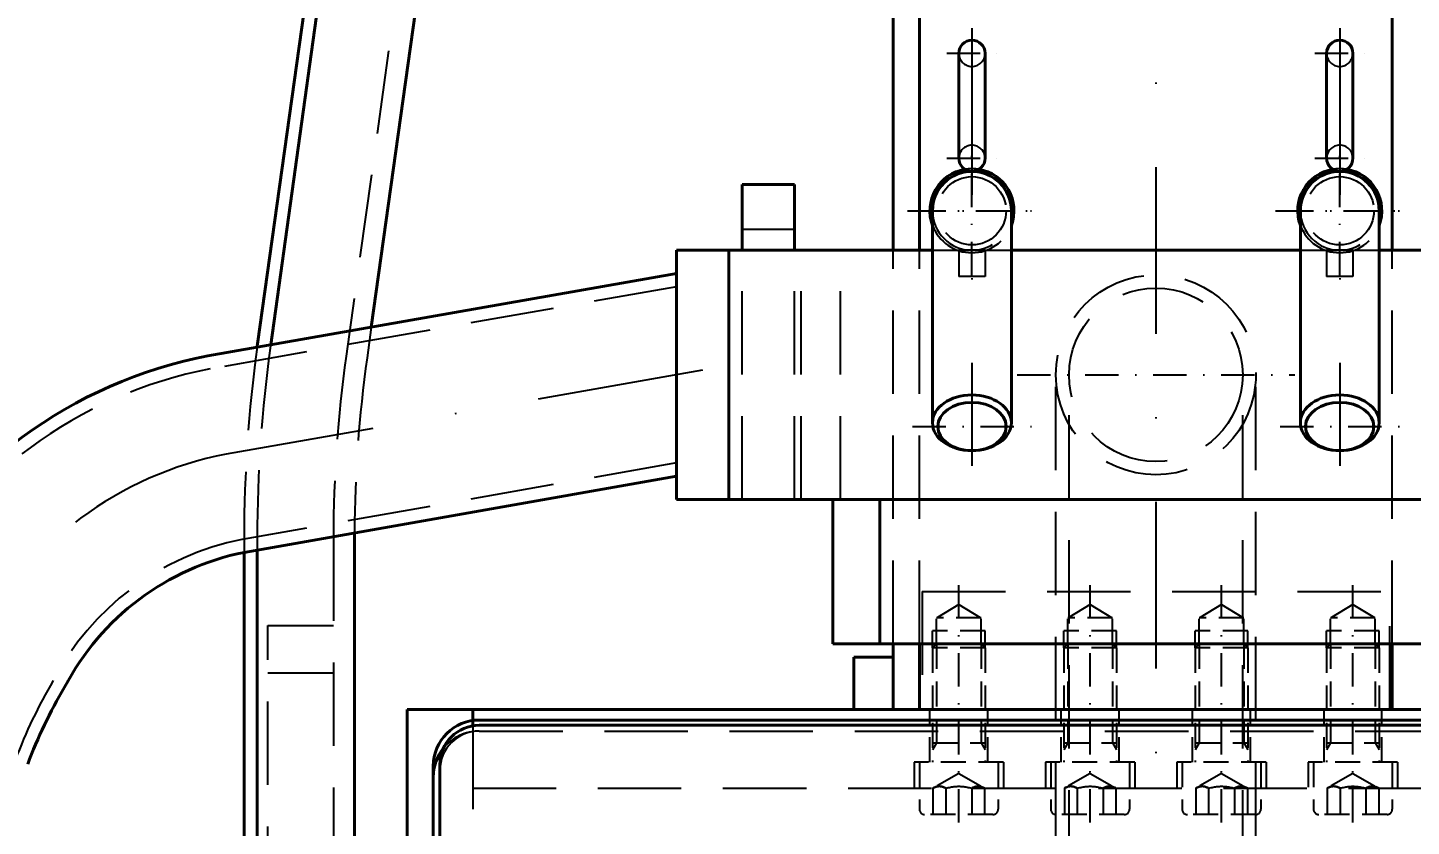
# Model space of a CAD drawing. Extents: x -5080 to -3891, y 5788 to 6629.
# Drawn here: x -4809.4 to -4704.1, y 6226.2 to 6287 of the extents above; entities that cross this region are included whole.
import ezdxf

# ---------------------------------------------------------------- set-up
doc = ezdxf.new("R2010")
doc.units = 0
doc.linetypes.add('STRICHPUNKT', pattern=[25.4, 12.7, -6.35, 0, -6.35])
doc.linetypes.add('VERDECKT', pattern=[9.525, 6.35, -3.175])
doc.layers.get('Defpoints').update_dxf_attribs({"linetype": 'CONTINUOUS'})
for name, color, linetype, lineweight in [('ACHSE', 150, 'STRICHPUNKT', 25), ('BEM', 6, 'CONTINUOUS', 25), ('VERDECKT', 2, 'VERDECKT', 25), ('VOLL_05', 7, 'CONTINUOUS', 40)]:
    doc.layers.add(name, color=color, linetype=linetype, lineweight=lineweight)
doc.styles.get("Standard").update_dxf_attribs({"font": 'romans.shx', "width": 0.6})
doc.dimstyles.get("Standard").update_dxf_attribs({"dimtxt": 4, "dimasz": 4, "dimexe": 1, "dimexo": 1, "dimgap": 1, "dimtad": 1, "dimdsep": 46, "dimtxsty": 'Standard', "dimcen": 0, "dimclrd": 256, "dimclre": 256, "dimclrt": 256, "dimazin": 0, "dimtfac": 1, "dimtmove": 0, "dimatfit": 3, "dimfxl": 0, "dimtolj": 1, "dimtzin": 0, "dimarcsym": 0})

# ---------------------------------------------------------------- blocks, each defined once
blk = doc.blocks.new('*D2')
at = {"layer": 'BEM', "lineweight": -2}
for p, q in [((-4724.53, 6522.56), (-4949.05, 6522.56)), ((-4948.05, 6021.06), (-4948.05, 6518.56)), ((-4927.36, 6017.06), (-4949.05, 6017.06))]:
    blk.add_line(p, q, dxfattribs=at)
at = {"layer": 'BEM'}
for points in [[(-4948.71, 6518.56), (-4947.38, 6518.56), (-4948.05, 6522.56)], [(-4948.71, 6021.06), (-4947.38, 6021.06), (-4948.05, 6017.06)]]:
    blk.add_solid(points, dxfattribs=at)
at = {"layer": 'Defpoints', "color": 0}
for p in [(-4948.05, 6522.56), (-4723.53, 6522.56), (-4926.36, 6017.06)]:
    blk.add_point(p, dxfattribs=at)
at = {"layer": 'BEM', "insert": (-4951.05, 6269.81), "char_height": 4, "attachment_point": 5, "rotation": 90}
blk.add_mtext('\\A1;2528', dxfattribs=at)

msp = doc.modelspace()

# ---------------------------------------------------------------- linework, layer by layer
at = {"layer": 'ACHSE'}
for p, q in [((-4723.5339, 6531.3908), (-4723.5339, 6010.6965)), ((-4737.5339, 6286.9674), (-4737.5339, 6253.6367)), ((-4709.5339, 6286.9674), (-4709.5339, 6253.6367)), ((-4758.0339, 6260.9132), (-4794.313, 6254.5162))]:
    msp.add_line(p, q, dxfattribs=at)
at = {"layer": 'ACHSE', "ltscale": 0.2}
for p, q in [((-4739.4407, 6285.0606), (-4735.6271, 6285.0606)), ((-4711.4407, 6285.0606), (-4707.6271, 6285.0606)), ((-4737.5339, 6268.1677), (-4737.5339, 6277.9534)), ((-4709.5339, 6268.1677), (-4709.5339, 6277.9534)), ((-4739.4407, 6277.0606), (-4735.6271, 6277.0606)), ((-4711.4407, 6277.0606), (-4707.6271, 6277.0606)), ((-4742.4268, 6273.0606), (-4732.641, 6273.0606)), ((-4742.068, 6273.0606), (-4732.9998, 6273.0606)), ((-4714.4268, 6273.0606), (-4704.641, 6273.0606)), ((-4714.068, 6273.0606), (-4704.9998, 6273.0606)), ((-4734.1025, 6260.5606), (-4712.9653, 6260.5606)), ((-4742.068, 6256.6255), (-4732.9998, 6256.6255)), ((-4714.068, 6256.6255), (-4704.9998, 6256.6255)), ((-4738.5339, 6226.4606), (-4738.5339, 6244.9787)), ((-4728.5339, 6226.4606), (-4728.5339, 6244.9787)), ((-4718.5339, 6226.4606), (-4718.5339, 6244.9787)), ((-4708.5339, 6226.4606), (-4708.5339, 6244.9787))]:
    msp.add_line(p, q, dxfattribs=at)
at = {"layer": 'ACHSE'}
msp.add_arc((-4789.0794, 6227.6796), 27.3421, 101.035234, 152.155903, dxfattribs=at)
at = {"layer": 'VERDECKT'}
for p, q in [((-4766.1563, 6398.4478), (-4785.1766, 6261.9767)), ((-4755.0339, 6271.6606), (-4751.0339, 6271.6606)), ((-4755.0339, 6251.0606), (-4755.0339, 6270.0606)), ((-4751.0339, 6251.0606), (-4751.0339, 6270.0606)), ((-4750.5339, 6251.0606), (-4750.5339, 6270.0606)), ((-4747.5339, 6251.0606), (-4747.5339, 6270.0606)), ((-4743.5339, 6240.0606), (-4743.5339, 6270.0606)), ((-4741.5339, 6240.0606), (-4741.5339, 6270.0606)), ((-4740.5339, 6270.0606), (-4734.5339, 6270.0606)), ((-4736.5339, 6270.0606), (-4738.5339, 6270.0606)), ((-4738.5339, 6270.0606), (-4738.5339, 6268.0606)), ((-4736.5339, 6270.0606), (-4736.5339, 6268.0606)), ((-4712.5339, 6270.0606), (-4706.5339, 6270.0606)), ((-4708.5339, 6270.0606), (-4710.5339, 6270.0606)), ((-4710.5339, 6270.0606), (-4710.5339, 6268.0606)), ((-4708.5339, 6270.0606), (-4708.5339, 6268.0606)), ((-4705.5339, 6240.0606), (-4705.5339, 6270.0606)), ((-4736.5339, 6268.0606), (-4738.5339, 6268.0606)), ((-4708.5339, 6268.0606), (-4710.5339, 6268.0606)), ((-4760.0339, 6267.2725), (-4795.5244, 6261.0146)), ((-4783.2521, 6264.194), (-4783.5766, 6261.8657)), ((-4790.9119, 6262.8433), (-4790.9211, 6262.7773)), ((-4731.1439, 6053.2784), (-4731.1439, 6260.5606)), ((-4730.1439, 6032.0606), (-4730.1439, 6260.5606)), ((-4716.9239, 6032.0606), (-4716.9239, 6260.5606)), ((-4715.9239, 6053.2784), (-4715.9239, 6260.5606)), ((-4760.0339, 6253.8486), (-4793.092, 6248.0196)), ((-4792.9339, 6248.1729), (-4792.9339, 6247.0317)), ((-4791.9339, 6248.1729), (-4791.9339, 6247.2083)), ((-4786.1339, 6248.1729), (-4786.1339, 6210.2784)), ((-4741.3339, 6244.0606), (-4705.7339, 6244.0606)), ((-4741.3339, 6244.0606), (-4741.3339, 6235.0606)), ((-4705.7339, 6235.0606), (-4705.7339, 6244.0606)), ((-4791.1339, 6241.4748), (-4786.1339, 6241.4748)), ((-4791.1339, 6210.2784), (-4791.1339, 6241.4748)), ((-4791.1339, 6237.8629), (-4786.1339, 6237.8629)), ((-4775.5339, 6233.8186), (-4775.5339, 6161.0606)), ((-4775.0339, 6233.4206), (-4672.0339, 6233.4206)), ((-4775.5339, 6229.0606), (-4671.5339, 6229.0606))]:
    msp.add_line(p, q, dxfattribs=at)
at = {"layer": 'VERDECKT', "ltscale": 0.3}
for p, q in [((-4738.5339, 6243.0598), (-4740.2279, 6242.042)), ((-4738.5339, 6243.0598), (-4736.8399, 6242.042)), ((-4728.5339, 6243.0598), (-4730.2279, 6242.042)), ((-4728.5339, 6243.0598), (-4726.8399, 6242.042)), ((-4718.5339, 6243.0598), (-4720.2279, 6242.042)), ((-4718.5339, 6243.0598), (-4716.8399, 6242.042)), ((-4708.5339, 6243.0598), (-4710.2279, 6242.042)), ((-4708.5339, 6243.0598), (-4706.8399, 6242.042)), ((-4740.2279, 6240.0598), (-4740.2279, 6242.042)), ((-4736.8399, 6242.042), (-4740.2279, 6242.042)), ((-4736.8399, 6240.0598), (-4736.8399, 6242.042)), ((-4730.2279, 6240.0598), (-4730.2279, 6242.042)), ((-4726.8399, 6242.042), (-4730.2279, 6242.042)), ((-4726.8399, 6240.0598), (-4726.8399, 6242.042)), ((-4716.8399, 6242.042), (-4720.2279, 6242.042)), ((-4720.2279, 6240.0598), (-4720.2279, 6242.042)), ((-4716.8399, 6240.0598), (-4716.8399, 6242.042)), ((-4710.2279, 6240.0598), (-4710.2279, 6242.042)), ((-4706.8399, 6242.042), (-4710.2279, 6242.042)), ((-4706.8399, 6240.0598), (-4706.8399, 6242.042)), ((-4740.5339, 6239.7538), (-4740.5339, 6241.0598)), ((-4736.5339, 6241.0598), (-4740.5339, 6241.0598)), ((-4736.5339, 6239.7538), (-4736.5339, 6241.0598)), ((-4730.5339, 6239.7538), (-4730.5339, 6241.0598)), ((-4726.5339, 6241.0598), (-4730.5339, 6241.0598)), ((-4726.5339, 6239.7538), (-4726.5339, 6241.0598)), ((-4716.5339, 6241.0598), (-4720.5339, 6241.0598)), ((-4720.5339, 6239.7538), (-4720.5339, 6241.0598)), ((-4716.5339, 6239.7538), (-4716.5339, 6241.0598)), ((-4710.5339, 6239.7538), (-4710.5339, 6241.0598)), ((-4706.5339, 6241.0598), (-4710.5339, 6241.0598)), ((-4706.5339, 6239.7538), (-4706.5339, 6241.0598)), ((-4740.2279, 6240.0598), (-4740.5339, 6239.7538)), ((-4740.5339, 6239.7538), (-4740.5339, 6231.0606)), ((-4740.2662, 6239.7538), (-4740.5339, 6239.7538)), ((-4736.5339, 6239.7538), (-4740.2662, 6239.7538)), ((-4736.8399, 6240.0598), (-4740.2279, 6240.0598)), ((-4740.2279, 6240.0598), (-4740.2279, 6232.5226)), ((-4736.8399, 6240.0598), (-4736.8399, 6232.5226)), ((-4736.5339, 6239.7538), (-4736.8399, 6240.0598)), ((-4736.5339, 6239.7538), (-4736.5339, 6231.0606)), ((-4730.2279, 6240.0598), (-4730.5339, 6239.7538)), ((-4730.5339, 6239.7538), (-4730.5339, 6231.0606)), ((-4730.2662, 6239.7538), (-4730.5339, 6239.7538)), ((-4726.5339, 6239.7538), (-4730.2662, 6239.7538)), ((-4730.2279, 6240.0598), (-4730.2279, 6232.5226)), ((-4726.8399, 6240.0598), (-4730.2279, 6240.0598)), ((-4726.8399, 6240.0598), (-4726.8399, 6232.5226)), ((-4726.5339, 6239.7538), (-4726.8399, 6240.0598)), ((-4726.5339, 6239.7538), (-4726.5339, 6231.0606)), ((-4720.2279, 6240.0598), (-4720.5339, 6239.7538)), ((-4720.5339, 6239.7538), (-4720.5339, 6231.0606)), ((-4720.2662, 6239.7538), (-4720.5339, 6239.7538)), ((-4716.5339, 6239.7538), (-4720.2662, 6239.7538)), ((-4720.2279, 6240.0598), (-4720.2279, 6232.5226)), ((-4716.8399, 6240.0598), (-4720.2279, 6240.0598)), ((-4716.8399, 6240.0598), (-4716.8399, 6232.5226)), ((-4716.5339, 6239.7538), (-4716.8399, 6240.0598)), ((-4716.5339, 6239.7538), (-4716.5339, 6231.0606)), ((-4710.2279, 6240.0598), (-4710.5339, 6239.7538)), ((-4710.5339, 6239.7538), (-4710.5339, 6231.0606)), ((-4710.2662, 6239.7538), (-4710.5339, 6239.7538)), ((-4706.5339, 6239.7538), (-4710.2662, 6239.7538)), ((-4710.2279, 6240.0598), (-4710.2279, 6232.5226)), ((-4706.8399, 6240.0598), (-4710.2279, 6240.0598)), ((-4706.8399, 6240.0598), (-4706.8399, 6232.5226)), ((-4706.5339, 6239.7538), (-4706.8399, 6240.0598)), ((-4706.5339, 6239.7538), (-4706.5339, 6231.0606)), ((-4740.7339, 6231.0606), (-4740.7339, 6235.0606)), ((-4736.3339, 6231.0606), (-4736.3339, 6235.0606)), ((-4730.7339, 6231.0606), (-4730.7339, 6235.0606)), ((-4726.3339, 6231.0606), (-4726.3339, 6235.0606)), ((-4720.7339, 6231.0606), (-4720.7339, 6235.0606)), ((-4716.3339, 6231.0606), (-4716.3339, 6235.0606)), ((-4710.7339, 6231.0606), (-4710.7339, 6235.0606)), ((-4706.3339, 6231.0606), (-4706.3339, 6235.0606)), ((-4740.2279, 6232.5226), (-4740.5339, 6231.9926)), ((-4740.5339, 6232.5226), (-4736.5339, 6232.5226)), ((-4736.8399, 6232.5226), (-4736.5339, 6231.9926)), ((-4730.2279, 6232.5226), (-4730.5339, 6231.9926)), ((-4730.5339, 6232.5226), (-4726.5339, 6232.5226)), ((-4726.8399, 6232.5226), (-4726.5339, 6231.9926)), ((-4720.2279, 6232.5226), (-4720.5339, 6231.9926)), ((-4720.5339, 6232.5226), (-4716.5339, 6232.5226)), ((-4716.8399, 6232.5226), (-4716.5339, 6231.9926)), ((-4710.5339, 6232.5226), (-4706.5339, 6232.5226)), ((-4710.2279, 6232.5226), (-4710.5339, 6231.9926)), ((-4706.8399, 6232.5226), (-4706.5339, 6231.9926)), ((-4735.1339, 6231.0606), (-4741.9339, 6231.0606)), ((-4741.9339, 6231.0606), (-4741.9339, 6229.0606)), ((-4741.5339, 6231.0606), (-4741.5339, 6227.4606)), ((-4735.5339, 6231.0606), (-4735.5339, 6227.4606)), ((-4735.1339, 6231.0606), (-4735.1339, 6229.0606)), ((-4725.1339, 6231.0606), (-4731.9339, 6231.0606)), ((-4731.9339, 6231.0606), (-4731.9339, 6229.0606)), ((-4731.5339, 6231.0606), (-4731.5339, 6227.4606)), ((-4725.5339, 6231.0606), (-4725.5339, 6227.4606)), ((-4725.1339, 6231.0606), (-4725.1339, 6229.0606)), ((-4715.1339, 6231.0606), (-4721.9339, 6231.0606)), ((-4721.9339, 6231.0606), (-4721.9339, 6229.0606)), ((-4721.5339, 6231.0606), (-4721.5339, 6227.4606)), ((-4715.5339, 6231.0606), (-4715.5339, 6227.4606)), ((-4715.1339, 6231.0606), (-4715.1339, 6229.0606)), ((-4711.9339, 6231.0606), (-4711.9339, 6229.0606)), ((-4705.1339, 6231.0606), (-4711.9339, 6231.0606)), ((-4711.5339, 6231.0606), (-4711.5339, 6227.4606)), ((-4705.5339, 6231.0606), (-4705.5339, 6227.4606)), ((-4705.1339, 6231.0606), (-4705.1339, 6229.0606)), ((-4738.5339, 6230.1942), (-4740.4966, 6229.061)), ((-4738.5339, 6230.1942), (-4736.5712, 6229.061)), ((-4728.5339, 6230.1942), (-4730.4966, 6229.061)), ((-4728.5339, 6230.1942), (-4726.5712, 6229.061)), ((-4718.5339, 6230.1942), (-4720.4966, 6229.061)), ((-4718.5339, 6230.1942), (-4716.5712, 6229.061)), ((-4708.5339, 6230.1942), (-4710.4966, 6229.061)), ((-4708.5339, 6230.1942), (-4706.5712, 6229.061)), ((-4740.451, 6229.0864), (-4740.4974, 6229.0606)), ((-4740.4974, 6229.0606), (-4740.451, 6229.0864)), ((-4740.4974, 6229.0606), (-4740.4974, 6227.0606)), ((-4740.451, 6229.0864), (-4740.4061, 6229.1095)), ((-4740.4061, 6229.1094), (-4740.451, 6229.0864)), ((-4740.4061, 6229.1095), (-4740.3625, 6229.1299)), ((-4740.3626, 6229.1297), (-4740.4061, 6229.1094)), ((-4740.3202, 6229.1476), (-4740.3626, 6229.1297)), ((-4740.3625, 6229.1299), (-4740.3202, 6229.1479)), ((-4740.3202, 6229.1479), (-4740.2788, 6229.1634)), ((-4740.2789, 6229.1632), (-4740.3202, 6229.1476)), ((-4740.2384, 6229.1764), (-4740.2789, 6229.1632)), ((-4740.2788, 6229.1634), (-4740.2384, 6229.1767)), ((-4740.2384, 6229.1767), (-4740.1986, 6229.1879)), ((-4740.1987, 6229.1875), (-4740.2384, 6229.1764)), ((-4740.1595, 6229.1965), (-4740.1987, 6229.1875)), ((-4740.1986, 6229.1879), (-4740.1595, 6229.1969)), ((-4740.1595, 6229.1969), (-4740.1208, 6229.2038)), ((-4740.1208, 6229.2035), (-4740.1595, 6229.1965)), ((-4740.1208, 6229.2038), (-4740.0824, 6229.2088)), ((-4740.0824, 6229.2084), (-4740.1208, 6229.2035)), ((-4740.0824, 6229.2088), (-4740.0443, 6229.2117)), ((-4740.0443, 6229.2113), (-4740.0824, 6229.2084)), ((-4740.0443, 6229.2117), (-4740.0063, 6229.2127)), ((-4740.0063, 6229.2123), (-4740.0443, 6229.2113)), ((-4740.0063, 6229.2127), (-4739.9683, 6229.2117)), ((-4739.9683, 6229.2113), (-4740.0063, 6229.2123)), ((-4739.9683, 6229.2117), (-4739.9302, 6229.2088)), ((-4739.9302, 6229.2084), (-4739.9683, 6229.2113)), ((-4739.9302, 6229.2088), (-4739.8919, 6229.2038)), ((-4739.8919, 6229.2035), (-4739.9302, 6229.2084)), ((-4739.8919, 6229.2038), (-4739.8532, 6229.1969)), ((-4739.8532, 6229.1965), (-4739.8919, 6229.2035)), ((-4739.8532, 6229.1969), (-4739.814, 6229.1879)), ((-4739.814, 6229.1875), (-4739.8532, 6229.1965)), ((-4739.814, 6229.1879), (-4739.7743, 6229.1767)), ((-4739.7742, 6229.1764), (-4739.814, 6229.1875)), ((-4739.7743, 6229.1767), (-4739.7338, 6229.1634)), ((-4739.7338, 6229.1632), (-4739.7742, 6229.1764)), ((-4739.7338, 6229.1634), (-4739.6925, 6229.1479)), ((-4739.6924, 6229.1476), (-4739.7338, 6229.1632)), ((-4739.6925, 6229.1479), (-4739.6501, 6229.1299)), ((-4739.6501, 6229.1297), (-4739.6924, 6229.1476)), ((-4739.6501, 6229.1299), (-4739.6066, 6229.1095)), ((-4739.6065, 6229.1094), (-4739.6501, 6229.1297)), ((-4739.6066, 6229.1095), (-4739.5617, 6229.0864)), ((-4739.5617, 6229.0864), (-4739.6065, 6229.1094)), ((-4739.5153, 6229.0606), (-4739.5617, 6229.0864)), ((-4739.5617, 6229.0864), (-4739.5153, 6229.0606)), ((-4739.5153, 6229.0606), (-4739.4225, 6229.0864)), ((-4739.5153, 6229.0606), (-4739.5153, 6227.0606)), ((-4739.4225, 6229.0864), (-4739.3328, 6229.1094)), ((-4739.3328, 6229.1094), (-4739.2458, 6229.1297)), ((-4739.2458, 6229.1297), (-4739.1612, 6229.1476)), ((-4739.1612, 6229.1476), (-4739.0786, 6229.1632)), ((-4739.0786, 6229.1632), (-4738.9977, 6229.1764)), ((-4738.9977, 6229.1764), (-4738.9182, 6229.1875)), ((-4738.9182, 6229.1875), (-4738.84, 6229.1965)), ((-4738.84, 6229.1965), (-4738.7627, 6229.2035)), ((-4738.7627, 6229.2035), (-4738.686, 6229.2084)), ((-4738.686, 6229.2084), (-4738.6098, 6229.2113)), ((-4738.6098, 6229.2113), (-4738.5339, 6229.2123)), ((-4738.5339, 6229.2123), (-4738.4579, 6229.2113)), ((-4738.4579, 6229.2113), (-4738.3818, 6229.2084)), ((-4738.3818, 6229.2084), (-4738.3051, 6229.2035)), ((-4738.3051, 6229.2035), (-4738.2278, 6229.1965)), ((-4738.2278, 6229.1965), (-4738.1495, 6229.1875)), ((-4738.1495, 6229.1875), (-4738.0701, 6229.1764)), ((-4738.0701, 6229.1764), (-4737.9892, 6229.1632)), ((-4737.9892, 6229.1632), (-4737.9066, 6229.1476)), ((-4737.9066, 6229.1476), (-4737.8219, 6229.1297)), ((-4737.8219, 6229.1297), (-4737.7349, 6229.1094)), ((-4737.7349, 6229.1094), (-4737.6453, 6229.0864)), ((-4737.6453, 6229.0864), (-4737.5525, 6229.0606)), ((-4737.5061, 6229.0864), (-4737.5525, 6229.0606)), ((-4737.5525, 6229.0606), (-4737.5061, 6229.0864)), ((-4737.5525, 6229.0606), (-4737.5525, 6227.0606)), ((-4737.4612, 6229.1095), (-4737.5061, 6229.0864)), ((-4737.5061, 6229.0864), (-4737.4612, 6229.1094)), ((-4737.4177, 6229.1299), (-4737.4612, 6229.1095)), ((-4737.4612, 6229.1094), (-4737.4177, 6229.1297)), ((-4737.3753, 6229.1479), (-4737.4177, 6229.1299)), ((-4737.4177, 6229.1297), (-4737.3754, 6229.1476)), ((-4737.3754, 6229.1476), (-4737.334, 6229.1632)), ((-4737.334, 6229.1634), (-4737.3753, 6229.1479)), ((-4737.2935, 6229.1767), (-4737.334, 6229.1634)), ((-4737.334, 6229.1632), (-4737.2935, 6229.1764)), ((-4737.2538, 6229.1879), (-4737.2935, 6229.1767)), ((-4737.2935, 6229.1764), (-4737.2538, 6229.1875)), ((-4737.2146, 6229.1969), (-4737.2538, 6229.1879)), ((-4737.2538, 6229.1875), (-4737.2146, 6229.1965)), ((-4737.1759, 6229.2038), (-4737.2146, 6229.1969)), ((-4737.2146, 6229.1965), (-4737.1759, 6229.2035)), ((-4737.1376, 6229.2088), (-4737.1759, 6229.2038)), ((-4737.1759, 6229.2035), (-4737.1376, 6229.2084)), ((-4737.0995, 6229.2117), (-4737.1376, 6229.2088)), ((-4737.1376, 6229.2084), (-4737.0995, 6229.2113)), ((-4737.0615, 6229.2127), (-4737.0995, 6229.2117)), ((-4737.0995, 6229.2113), (-4737.0615, 6229.2123)), ((-4737.0235, 6229.2117), (-4737.0615, 6229.2127)), ((-4737.0615, 6229.2123), (-4737.0235, 6229.2113)), ((-4736.9853, 6229.2088), (-4737.0235, 6229.2117)), ((-4737.0235, 6229.2113), (-4736.9853, 6229.2084)), ((-4736.947, 6229.2038), (-4736.9853, 6229.2088)), ((-4736.9853, 6229.2084), (-4736.947, 6229.2035)), ((-4736.9083, 6229.1969), (-4736.947, 6229.2038)), ((-4736.947, 6229.2035), (-4736.9083, 6229.1965)), ((-4736.8692, 6229.1879), (-4736.9083, 6229.1969)), ((-4736.9083, 6229.1965), (-4736.8691, 6229.1875)), ((-4736.8294, 6229.1767), (-4736.8692, 6229.1879)), ((-4736.8691, 6229.1875), (-4736.8294, 6229.1764)), ((-4736.7889, 6229.1634), (-4736.8294, 6229.1767)), ((-4736.8294, 6229.1764), (-4736.7889, 6229.1632)), ((-4736.7476, 6229.1479), (-4736.7889, 6229.1634)), ((-4736.7889, 6229.1632), (-4736.7476, 6229.1476)), ((-4736.7052, 6229.1299), (-4736.7476, 6229.1479)), ((-4736.7476, 6229.1476), (-4736.7052, 6229.1297)), ((-4736.6617, 6229.1095), (-4736.7052, 6229.1299)), ((-4736.7052, 6229.1297), (-4736.6617, 6229.1094)), ((-4736.6168, 6229.0864), (-4736.6617, 6229.1095)), ((-4736.6617, 6229.1094), (-4736.6168, 6229.0864)), ((-4736.5704, 6229.0606), (-4736.6168, 6229.0864)), ((-4736.6168, 6229.0864), (-4736.5704, 6229.0606)), ((-4736.5704, 6229.0606), (-4736.5704, 6227.0606)), ((-4730.451, 6229.0864), (-4730.4974, 6229.0606)), ((-4730.4974, 6229.0606), (-4730.451, 6229.0864)), ((-4730.4974, 6229.0606), (-4730.4974, 6227.0606)), ((-4730.451, 6229.0864), (-4730.4061, 6229.1095)), ((-4730.4061, 6229.1094), (-4730.451, 6229.0864)), ((-4730.4061, 6229.1095), (-4730.3625, 6229.1299)), ((-4730.3626, 6229.1297), (-4730.4061, 6229.1094)), ((-4730.3202, 6229.1476), (-4730.3626, 6229.1297)), ((-4730.3625, 6229.1299), (-4730.3202, 6229.1479)), ((-4730.3202, 6229.1479), (-4730.2788, 6229.1634)), ((-4730.2789, 6229.1632), (-4730.3202, 6229.1476)), ((-4730.2384, 6229.1764), (-4730.2789, 6229.1632)), ((-4730.2788, 6229.1634), (-4730.2384, 6229.1767)), ((-4730.2384, 6229.1767), (-4730.1986, 6229.1879)), ((-4730.1987, 6229.1875), (-4730.2384, 6229.1764)), ((-4730.1595, 6229.1965), (-4730.1987, 6229.1875)), ((-4730.1986, 6229.1879), (-4730.1595, 6229.1969)), ((-4730.1595, 6229.1969), (-4730.1208, 6229.2038)), ((-4730.1208, 6229.2035), (-4730.1595, 6229.1965)), ((-4730.1208, 6229.2038), (-4730.0824, 6229.2088)), ((-4730.0824, 6229.2084), (-4730.1208, 6229.2035)), ((-4730.0824, 6229.2088), (-4730.0443, 6229.2117)), ((-4730.0443, 6229.2113), (-4730.0824, 6229.2084)), ((-4730.0443, 6229.2117), (-4730.0063, 6229.2127)), ((-4730.0063, 6229.2123), (-4730.0443, 6229.2113)), ((-4730.0063, 6229.2127), (-4729.9683, 6229.2117)), ((-4729.9683, 6229.2113), (-4730.0063, 6229.2123)), ((-4729.9683, 6229.2117), (-4729.9302, 6229.2088)), ((-4729.9302, 6229.2084), (-4729.9683, 6229.2113)), ((-4729.9302, 6229.2088), (-4729.8919, 6229.2038)), ((-4729.8919, 6229.2035), (-4729.9302, 6229.2084)), ((-4729.8919, 6229.2038), (-4729.8532, 6229.1969)), ((-4729.8532, 6229.1965), (-4729.8919, 6229.2035)), ((-4729.8532, 6229.1969), (-4729.814, 6229.1879)), ((-4729.814, 6229.1875), (-4729.8532, 6229.1965)), ((-4729.814, 6229.1879), (-4729.7743, 6229.1767)), ((-4729.7742, 6229.1764), (-4729.814, 6229.1875)), ((-4729.7743, 6229.1767), (-4729.7338, 6229.1634)), ((-4729.7338, 6229.1632), (-4729.7742, 6229.1764)), ((-4729.7338, 6229.1634), (-4729.6925, 6229.1479)), ((-4729.6924, 6229.1476), (-4729.7338, 6229.1632)), ((-4729.6925, 6229.1479), (-4729.6501, 6229.1299)), ((-4729.6501, 6229.1297), (-4729.6924, 6229.1476)), ((-4729.6501, 6229.1299), (-4729.6066, 6229.1095)), ((-4729.6065, 6229.1094), (-4729.6501, 6229.1297)), ((-4729.6066, 6229.1095), (-4729.5617, 6229.0864)), ((-4729.5617, 6229.0864), (-4729.6065, 6229.1094)), ((-4729.5153, 6229.0606), (-4729.5617, 6229.0864)), ((-4729.5617, 6229.0864), (-4729.5153, 6229.0606)), ((-4729.5153, 6229.0606), (-4729.4225, 6229.0864)), ((-4729.5153, 6229.0606), (-4729.5153, 6227.0606)), ((-4729.4225, 6229.0864), (-4729.3328, 6229.1094)), ((-4729.3328, 6229.1094), (-4729.2458, 6229.1297)), ((-4729.2458, 6229.1297), (-4729.1612, 6229.1476)), ((-4729.1612, 6229.1476), (-4729.0786, 6229.1632)), ((-4729.0786, 6229.1632), (-4728.9977, 6229.1764)), ((-4728.9977, 6229.1764), (-4728.9182, 6229.1875)), ((-4728.9182, 6229.1875), (-4728.84, 6229.1965)), ((-4728.84, 6229.1965), (-4728.7627, 6229.2035)), ((-4728.7627, 6229.2035), (-4728.686, 6229.2084)), ((-4728.686, 6229.2084), (-4728.6098, 6229.2113)), ((-4728.6098, 6229.2113), (-4728.5339, 6229.2123)), ((-4728.5339, 6229.2123), (-4728.4579, 6229.2113)), ((-4728.4579, 6229.2113), (-4728.3818, 6229.2084)), ((-4728.3818, 6229.2084), (-4728.3051, 6229.2035)), ((-4728.3051, 6229.2035), (-4728.2278, 6229.1965)), ((-4728.2278, 6229.1965), (-4728.1495, 6229.1875)), ((-4728.1495, 6229.1875), (-4728.0701, 6229.1764)), ((-4728.0701, 6229.1764), (-4727.9892, 6229.1632)), ((-4727.9892, 6229.1632), (-4727.9066, 6229.1476)), ((-4727.9066, 6229.1476), (-4727.8219, 6229.1297)), ((-4727.8219, 6229.1297), (-4727.7349, 6229.1094)), ((-4727.7349, 6229.1094), (-4727.6453, 6229.0864)), ((-4727.6453, 6229.0864), (-4727.5525, 6229.0606)), ((-4727.5061, 6229.0864), (-4727.5525, 6229.0606)), ((-4727.5525, 6229.0606), (-4727.5061, 6229.0864)), ((-4727.5525, 6229.0606), (-4727.5525, 6227.0606)), ((-4727.4612, 6229.1095), (-4727.5061, 6229.0864)), ((-4727.5061, 6229.0864), (-4727.4612, 6229.1094)), ((-4727.4177, 6229.1299), (-4727.4612, 6229.1095)), ((-4727.4612, 6229.1094), (-4727.4177, 6229.1297)), ((-4727.3753, 6229.1479), (-4727.4177, 6229.1299)), ((-4727.4177, 6229.1297), (-4727.3754, 6229.1476)), ((-4727.3754, 6229.1476), (-4727.334, 6229.1632)), ((-4727.334, 6229.1634), (-4727.3753, 6229.1479)), ((-4727.2935, 6229.1767), (-4727.334, 6229.1634)), ((-4727.334, 6229.1632), (-4727.2935, 6229.1764)), ((-4727.2538, 6229.1879), (-4727.2935, 6229.1767)), ((-4727.2935, 6229.1764), (-4727.2538, 6229.1875)), ((-4727.2146, 6229.1969), (-4727.2538, 6229.1879)), ((-4727.2538, 6229.1875), (-4727.2146, 6229.1965)), ((-4727.1759, 6229.2038), (-4727.2146, 6229.1969)), ((-4727.2146, 6229.1965), (-4727.1759, 6229.2035)), ((-4727.1376, 6229.2088), (-4727.1759, 6229.2038)), ((-4727.1759, 6229.2035), (-4727.1376, 6229.2084)), ((-4727.0995, 6229.2117), (-4727.1376, 6229.2088)), ((-4727.1376, 6229.2084), (-4727.0995, 6229.2113)), ((-4727.0615, 6229.2127), (-4727.0995, 6229.2117)), ((-4727.0995, 6229.2113), (-4727.0615, 6229.2123)), ((-4727.0235, 6229.2117), (-4727.0615, 6229.2127)), ((-4727.0615, 6229.2123), (-4727.0235, 6229.2113)), ((-4726.9853, 6229.2088), (-4727.0235, 6229.2117)), ((-4727.0235, 6229.2113), (-4726.9853, 6229.2084)), ((-4726.947, 6229.2038), (-4726.9853, 6229.2088)), ((-4726.9853, 6229.2084), (-4726.947, 6229.2035)), ((-4726.9083, 6229.1969), (-4726.947, 6229.2038)), ((-4726.947, 6229.2035), (-4726.9083, 6229.1965)), ((-4726.8692, 6229.1879), (-4726.9083, 6229.1969)), ((-4726.9083, 6229.1965), (-4726.8691, 6229.1875)), ((-4726.8294, 6229.1767), (-4726.8692, 6229.1879)), ((-4726.8691, 6229.1875), (-4726.8294, 6229.1764)), ((-4726.7889, 6229.1634), (-4726.8294, 6229.1767)), ((-4726.8294, 6229.1764), (-4726.7889, 6229.1632)), ((-4726.7476, 6229.1479), (-4726.7889, 6229.1634)), ((-4726.7889, 6229.1632), (-4726.7476, 6229.1476)), ((-4726.7052, 6229.1299), (-4726.7476, 6229.1479)), ((-4726.7476, 6229.1476), (-4726.7052, 6229.1297)), ((-4726.6617, 6229.1095), (-4726.7052, 6229.1299)), ((-4726.7052, 6229.1297), (-4726.6617, 6229.1094)), ((-4726.6168, 6229.0864), (-4726.6617, 6229.1095)), ((-4726.6617, 6229.1094), (-4726.6168, 6229.0864)), ((-4726.5704, 6229.0606), (-4726.6168, 6229.0864)), ((-4726.6168, 6229.0864), (-4726.5704, 6229.0606)), ((-4726.5704, 6229.0606), (-4726.5704, 6227.0606)), ((-4720.451, 6229.0864), (-4720.4974, 6229.0606)), ((-4720.4974, 6229.0606), (-4720.451, 6229.0864)), ((-4720.4974, 6229.0606), (-4720.4974, 6227.0606)), ((-4720.451, 6229.0864), (-4720.4061, 6229.1095)), ((-4720.4061, 6229.1094), (-4720.451, 6229.0864)), ((-4720.4061, 6229.1095), (-4720.3625, 6229.1299)), ((-4720.3626, 6229.1297), (-4720.4061, 6229.1094)), ((-4720.3202, 6229.1476), (-4720.3626, 6229.1297)), ((-4720.3625, 6229.1299), (-4720.3202, 6229.1479)), ((-4720.3202, 6229.1479), (-4720.2788, 6229.1634)), ((-4720.2789, 6229.1632), (-4720.3202, 6229.1476)), ((-4720.2384, 6229.1764), (-4720.2789, 6229.1632)), ((-4720.2788, 6229.1634), (-4720.2384, 6229.1767)), ((-4720.2384, 6229.1767), (-4720.1986, 6229.1879)), ((-4720.1987, 6229.1875), (-4720.2384, 6229.1764)), ((-4720.1595, 6229.1965), (-4720.1987, 6229.1875)), ((-4720.1986, 6229.1879), (-4720.1595, 6229.1969)), ((-4720.1595, 6229.1969), (-4720.1208, 6229.2038)), ((-4720.1208, 6229.2035), (-4720.1595, 6229.1965)), ((-4720.1208, 6229.2038), (-4720.0824, 6229.2088)), ((-4720.0824, 6229.2084), (-4720.1208, 6229.2035)), ((-4720.0824, 6229.2088), (-4720.0443, 6229.2117)), ((-4720.0443, 6229.2113), (-4720.0824, 6229.2084)), ((-4720.0443, 6229.2117), (-4720.0063, 6229.2127)), ((-4720.0063, 6229.2123), (-4720.0443, 6229.2113)), ((-4720.0063, 6229.2127), (-4719.9683, 6229.2117)), ((-4719.9683, 6229.2113), (-4720.0063, 6229.2123)), ((-4719.9683, 6229.2117), (-4719.9302, 6229.2088)), ((-4719.9302, 6229.2084), (-4719.9683, 6229.2113)), ((-4719.9302, 6229.2088), (-4719.8919, 6229.2038)), ((-4719.8919, 6229.2035), (-4719.9302, 6229.2084)), ((-4719.8919, 6229.2038), (-4719.8532, 6229.1969)), ((-4719.8532, 6229.1965), (-4719.8919, 6229.2035)), ((-4719.8532, 6229.1969), (-4719.814, 6229.1879)), ((-4719.814, 6229.1875), (-4719.8532, 6229.1965)), ((-4719.814, 6229.1879), (-4719.7743, 6229.1767)), ((-4719.7742, 6229.1764), (-4719.814, 6229.1875)), ((-4719.7743, 6229.1767), (-4719.7338, 6229.1634)), ((-4719.7338, 6229.1632), (-4719.7742, 6229.1764)), ((-4719.7338, 6229.1634), (-4719.6925, 6229.1479)), ((-4719.6924, 6229.1476), (-4719.7338, 6229.1632)), ((-4719.6925, 6229.1479), (-4719.6501, 6229.1299)), ((-4719.6501, 6229.1297), (-4719.6924, 6229.1476)), ((-4719.6501, 6229.1299), (-4719.6066, 6229.1095)), ((-4719.6065, 6229.1094), (-4719.6501, 6229.1297)), ((-4719.6066, 6229.1095), (-4719.5617, 6229.0864)), ((-4719.5617, 6229.0864), (-4719.6065, 6229.1094)), ((-4719.5153, 6229.0606), (-4719.5617, 6229.0864)), ((-4719.5617, 6229.0864), (-4719.5153, 6229.0606)), ((-4719.5153, 6229.0606), (-4719.4225, 6229.0864)), ((-4719.5153, 6229.0606), (-4719.5153, 6227.0606)), ((-4719.4225, 6229.0864), (-4719.3328, 6229.1094)), ((-4719.3328, 6229.1094), (-4719.2458, 6229.1297)), ((-4719.2458, 6229.1297), (-4719.1612, 6229.1476)), ((-4719.1612, 6229.1476), (-4719.0786, 6229.1632)), ((-4719.0786, 6229.1632), (-4718.9977, 6229.1764)), ((-4718.9977, 6229.1764), (-4718.9182, 6229.1875)), ((-4718.9182, 6229.1875), (-4718.84, 6229.1965)), ((-4718.84, 6229.1965), (-4718.7627, 6229.2035)), ((-4718.7627, 6229.2035), (-4718.686, 6229.2084)), ((-4718.686, 6229.2084), (-4718.6098, 6229.2113)), ((-4718.6098, 6229.2113), (-4718.5339, 6229.2123)), ((-4718.5339, 6229.2123), (-4718.4579, 6229.2113)), ((-4718.4579, 6229.2113), (-4718.3818, 6229.2084)), ((-4718.3818, 6229.2084), (-4718.3051, 6229.2035)), ((-4718.3051, 6229.2035), (-4718.2278, 6229.1965)), ((-4718.2278, 6229.1965), (-4718.1495, 6229.1875)), ((-4718.1495, 6229.1875), (-4718.0701, 6229.1764)), ((-4718.0701, 6229.1764), (-4717.9892, 6229.1632)), ((-4717.9892, 6229.1632), (-4717.9066, 6229.1476)), ((-4717.9066, 6229.1476), (-4717.8219, 6229.1297)), ((-4717.8219, 6229.1297), (-4717.7349, 6229.1094)), ((-4717.7349, 6229.1094), (-4717.6453, 6229.0864)), ((-4717.6453, 6229.0864), (-4717.5525, 6229.0606)), ((-4717.5061, 6229.0864), (-4717.5525, 6229.0606)), ((-4717.5525, 6229.0606), (-4717.5061, 6229.0864)), ((-4717.5525, 6229.0606), (-4717.5525, 6227.0606)), ((-4717.4612, 6229.1095), (-4717.5061, 6229.0864)), ((-4717.5061, 6229.0864), (-4717.4612, 6229.1094)), ((-4717.4177, 6229.1299), (-4717.4612, 6229.1095)), ((-4717.4612, 6229.1094), (-4717.4177, 6229.1297)), ((-4717.3753, 6229.1479), (-4717.4177, 6229.1299)), ((-4717.4177, 6229.1297), (-4717.3754, 6229.1476)), ((-4717.3754, 6229.1476), (-4717.334, 6229.1632)), ((-4717.334, 6229.1634), (-4717.3753, 6229.1479)), ((-4717.2935, 6229.1767), (-4717.334, 6229.1634)), ((-4717.334, 6229.1632), (-4717.2935, 6229.1764)), ((-4717.2538, 6229.1879), (-4717.2935, 6229.1767)), ((-4717.2935, 6229.1764), (-4717.2538, 6229.1875)), ((-4717.2146, 6229.1969), (-4717.2538, 6229.1879)), ((-4717.2538, 6229.1875), (-4717.2146, 6229.1965)), ((-4717.1759, 6229.2038), (-4717.2146, 6229.1969)), ((-4717.2146, 6229.1965), (-4717.1759, 6229.2035)), ((-4717.1376, 6229.2088), (-4717.1759, 6229.2038)), ((-4717.1759, 6229.2035), (-4717.1376, 6229.2084)), ((-4717.0995, 6229.2117), (-4717.1376, 6229.2088)), ((-4717.1376, 6229.2084), (-4717.0995, 6229.2113)), ((-4717.0615, 6229.2127), (-4717.0995, 6229.2117)), ((-4717.0995, 6229.2113), (-4717.0615, 6229.2123)), ((-4717.0235, 6229.2117), (-4717.0615, 6229.2127)), ((-4717.0615, 6229.2123), (-4717.0235, 6229.2113)), ((-4716.9853, 6229.2088), (-4717.0235, 6229.2117)), ((-4717.0235, 6229.2113), (-4716.9853, 6229.2084)), ((-4716.947, 6229.2038), (-4716.9853, 6229.2088)), ((-4716.9853, 6229.2084), (-4716.947, 6229.2035)), ((-4716.9083, 6229.1969), (-4716.947, 6229.2038)), ((-4716.947, 6229.2035), (-4716.9083, 6229.1965)), ((-4716.8692, 6229.1879), (-4716.9083, 6229.1969)), ((-4716.9083, 6229.1965), (-4716.8691, 6229.1875)), ((-4716.8294, 6229.1767), (-4716.8692, 6229.1879)), ((-4716.8691, 6229.1875), (-4716.8294, 6229.1764)), ((-4716.7889, 6229.1634), (-4716.8294, 6229.1767)), ((-4716.8294, 6229.1764), (-4716.7889, 6229.1632)), ((-4716.7476, 6229.1479), (-4716.7889, 6229.1634)), ((-4716.7889, 6229.1632), (-4716.7476, 6229.1476)), ((-4716.7052, 6229.1299), (-4716.7476, 6229.1479)), ((-4716.7476, 6229.1476), (-4716.7052, 6229.1297)), ((-4716.6617, 6229.1095), (-4716.7052, 6229.1299)), ((-4716.7052, 6229.1297), (-4716.6617, 6229.1094)), ((-4716.6168, 6229.0864), (-4716.6617, 6229.1095)), ((-4716.6617, 6229.1094), (-4716.6168, 6229.0864)), ((-4716.5704, 6229.0606), (-4716.6168, 6229.0864)), ((-4716.6168, 6229.0864), (-4716.5704, 6229.0606)), ((-4716.5704, 6229.0606), (-4716.5704, 6227.0606)), ((-4710.451, 6229.0864), (-4710.4974, 6229.0606)), ((-4710.4974, 6229.0606), (-4710.451, 6229.0864)), ((-4710.4974, 6229.0606), (-4710.4974, 6227.0606)), ((-4710.451, 6229.0864), (-4710.4061, 6229.1095)), ((-4710.4061, 6229.1094), (-4710.451, 6229.0864)), ((-4710.4061, 6229.1095), (-4710.3625, 6229.1299)), ((-4710.3626, 6229.1297), (-4710.4061, 6229.1094)), ((-4710.3202, 6229.1476), (-4710.3626, 6229.1297)), ((-4710.3625, 6229.1299), (-4710.3202, 6229.1479)), ((-4710.3202, 6229.1479), (-4710.2788, 6229.1634)), ((-4710.2789, 6229.1632), (-4710.3202, 6229.1476)), ((-4710.2384, 6229.1764), (-4710.2789, 6229.1632)), ((-4710.2788, 6229.1634), (-4710.2384, 6229.1767)), ((-4710.2384, 6229.1767), (-4710.1986, 6229.1879)), ((-4710.1987, 6229.1875), (-4710.2384, 6229.1764)), ((-4710.1595, 6229.1965), (-4710.1987, 6229.1875)), ((-4710.1986, 6229.1879), (-4710.1595, 6229.1969)), ((-4710.1595, 6229.1969), (-4710.1208, 6229.2038)), ((-4710.1208, 6229.2035), (-4710.1595, 6229.1965)), ((-4710.1208, 6229.2038), (-4710.0824, 6229.2088)), ((-4710.0824, 6229.2084), (-4710.1208, 6229.2035)), ((-4710.0824, 6229.2088), (-4710.0443, 6229.2117)), ((-4710.0443, 6229.2113), (-4710.0824, 6229.2084)), ((-4710.0443, 6229.2117), (-4710.0063, 6229.2127)), ((-4710.0063, 6229.2123), (-4710.0443, 6229.2113)), ((-4710.0063, 6229.2127), (-4709.9683, 6229.2117)), ((-4709.9683, 6229.2113), (-4710.0063, 6229.2123)), ((-4709.9683, 6229.2117), (-4709.9302, 6229.2088)), ((-4709.9302, 6229.2084), (-4709.9683, 6229.2113)), ((-4709.9302, 6229.2088), (-4709.8919, 6229.2038)), ((-4709.8919, 6229.2035), (-4709.9302, 6229.2084)), ((-4709.8919, 6229.2038), (-4709.8532, 6229.1969)), ((-4709.8532, 6229.1965), (-4709.8919, 6229.2035)), ((-4709.8532, 6229.1969), (-4709.814, 6229.1879)), ((-4709.814, 6229.1875), (-4709.8532, 6229.1965)), ((-4709.814, 6229.1879), (-4709.7743, 6229.1767)), ((-4709.7742, 6229.1764), (-4709.814, 6229.1875)), ((-4709.7743, 6229.1767), (-4709.7338, 6229.1634)), ((-4709.7338, 6229.1632), (-4709.7742, 6229.1764)), ((-4709.7338, 6229.1634), (-4709.6925, 6229.1479)), ((-4709.6924, 6229.1476), (-4709.7338, 6229.1632)), ((-4709.6925, 6229.1479), (-4709.6501, 6229.1299)), ((-4709.6501, 6229.1297), (-4709.6924, 6229.1476)), ((-4709.6501, 6229.1299), (-4709.6066, 6229.1095)), ((-4709.6065, 6229.1094), (-4709.6501, 6229.1297)), ((-4709.6066, 6229.1095), (-4709.5617, 6229.0864)), ((-4709.5617, 6229.0864), (-4709.6065, 6229.1094)), ((-4709.5153, 6229.0606), (-4709.5617, 6229.0864)), ((-4709.5617, 6229.0864), (-4709.5153, 6229.0606)), ((-4709.5153, 6229.0606), (-4709.4225, 6229.0864)), ((-4709.5153, 6229.0606), (-4709.5153, 6227.0606)), ((-4709.4225, 6229.0864), (-4709.3328, 6229.1094)), ((-4709.3328, 6229.1094), (-4709.2458, 6229.1297)), ((-4709.2458, 6229.1297), (-4709.1612, 6229.1476)), ((-4709.1612, 6229.1476), (-4709.0786, 6229.1632)), ((-4709.0786, 6229.1632), (-4708.9977, 6229.1764)), ((-4708.9977, 6229.1764), (-4708.9182, 6229.1875)), ((-4708.9182, 6229.1875), (-4708.84, 6229.1965)), ((-4708.84, 6229.1965), (-4708.7627, 6229.2035)), ((-4708.7627, 6229.2035), (-4708.686, 6229.2084)), ((-4708.686, 6229.2084), (-4708.6098, 6229.2113)), ((-4708.6098, 6229.2113), (-4708.5339, 6229.2123)), ((-4708.5339, 6229.2123), (-4708.4579, 6229.2113)), ((-4708.4579, 6229.2113), (-4708.3818, 6229.2084)), ((-4708.3818, 6229.2084), (-4708.3051, 6229.2035)), ((-4708.3051, 6229.2035), (-4708.2278, 6229.1965)), ((-4708.2278, 6229.1965), (-4708.1495, 6229.1875)), ((-4708.1495, 6229.1875), (-4708.0701, 6229.1764)), ((-4708.0701, 6229.1764), (-4707.9892, 6229.1632)), ((-4707.9892, 6229.1632), (-4707.9066, 6229.1476)), ((-4707.9066, 6229.1476), (-4707.8219, 6229.1297)), ((-4707.8219, 6229.1297), (-4707.7349, 6229.1094)), ((-4707.7349, 6229.1094), (-4707.6453, 6229.0864)), ((-4707.6453, 6229.0864), (-4707.5525, 6229.0606)), ((-4707.5061, 6229.0864), (-4707.5525, 6229.0606)), ((-4707.5525, 6229.0606), (-4707.5061, 6229.0864)), ((-4707.5525, 6229.0606), (-4707.5525, 6227.0606)), ((-4707.4612, 6229.1095), (-4707.5061, 6229.0864)), ((-4707.5061, 6229.0864), (-4707.4612, 6229.1094)), ((-4707.4177, 6229.1299), (-4707.4612, 6229.1095)), ((-4707.4612, 6229.1094), (-4707.4177, 6229.1297)), ((-4707.3753, 6229.1479), (-4707.4177, 6229.1299)), ((-4707.4177, 6229.1297), (-4707.3754, 6229.1476)), ((-4707.3754, 6229.1476), (-4707.334, 6229.1632)), ((-4707.334, 6229.1634), (-4707.3753, 6229.1479)), ((-4707.2935, 6229.1767), (-4707.334, 6229.1634)), ((-4707.334, 6229.1632), (-4707.2935, 6229.1764)), ((-4707.2538, 6229.1879), (-4707.2935, 6229.1767)), ((-4707.2935, 6229.1764), (-4707.2538, 6229.1875)), ((-4707.2146, 6229.1969), (-4707.2538, 6229.1879)), ((-4707.2538, 6229.1875), (-4707.2146, 6229.1965)), ((-4707.1759, 6229.2038), (-4707.2146, 6229.1969)), ((-4707.2146, 6229.1965), (-4707.1759, 6229.2035)), ((-4707.1376, 6229.2088), (-4707.1759, 6229.2038)), ((-4707.1759, 6229.2035), (-4707.1376, 6229.2084)), ((-4707.0995, 6229.2117), (-4707.1376, 6229.2088)), ((-4707.1376, 6229.2084), (-4707.0995, 6229.2113)), ((-4707.0615, 6229.2127), (-4707.0995, 6229.2117)), ((-4707.0995, 6229.2113), (-4707.0615, 6229.2123)), ((-4707.0235, 6229.2117), (-4707.0615, 6229.2127)), ((-4707.0615, 6229.2123), (-4707.0235, 6229.2113)), ((-4706.9853, 6229.2088), (-4707.0235, 6229.2117)), ((-4707.0235, 6229.2113), (-4706.9853, 6229.2084)), ((-4706.947, 6229.2038), (-4706.9853, 6229.2088)), ((-4706.9853, 6229.2084), (-4706.947, 6229.2035)), ((-4706.9083, 6229.1969), (-4706.947, 6229.2038)), ((-4706.947, 6229.2035), (-4706.9083, 6229.1965)), ((-4706.8692, 6229.1879), (-4706.9083, 6229.1969)), ((-4706.9083, 6229.1965), (-4706.8691, 6229.1875)), ((-4706.8294, 6229.1767), (-4706.8692, 6229.1879)), ((-4706.8691, 6229.1875), (-4706.8294, 6229.1764)), ((-4706.7889, 6229.1634), (-4706.8294, 6229.1767)), ((-4706.8294, 6229.1764), (-4706.7889, 6229.1632)), ((-4706.7476, 6229.1479), (-4706.7889, 6229.1634)), ((-4706.7889, 6229.1632), (-4706.7476, 6229.1476)), ((-4706.7052, 6229.1299), (-4706.7476, 6229.1479)), ((-4706.7476, 6229.1476), (-4706.7052, 6229.1297)), ((-4706.6617, 6229.1095), (-4706.7052, 6229.1299)), ((-4706.7052, 6229.1297), (-4706.6617, 6229.1094)), ((-4706.6168, 6229.0864), (-4706.6617, 6229.1095)), ((-4706.6617, 6229.1094), (-4706.6168, 6229.0864)), ((-4706.5704, 6229.0606), (-4706.6168, 6229.0864)), ((-4706.6168, 6229.0864), (-4706.5704, 6229.0606)), ((-4706.5704, 6229.0606), (-4706.5704, 6227.0606)), ((-4735.9339, 6227.0606), (-4741.1339, 6227.0606)), ((-4725.9339, 6227.0606), (-4731.1339, 6227.0606)), ((-4715.9339, 6227.0606), (-4721.1339, 6227.0606)), ((-4705.9339, 6227.0606), (-4711.1339, 6227.0606))]:
    msp.add_line(p, q, dxfattribs=at)
at = {"layer": 'VERDECKT'}
for centre, radius in [((-4737.5339, 6273.0606), 2.6), ((-4709.5339, 6273.0606), 2.6), ((-4723.5339, 6260.5606), 7.61), ((-4723.5339, 6260.5606), 6.61)]:
    msp.add_circle(centre, radius, dxfattribs=at)
for centre, radius, start, end in [((-4737.5339, 6285.0606), 1, 180, 0), ((-4709.5339, 6285.0606), 1, 180, 0), ((-4737.5339, 6277.0606), 1, 0, 180), ((-4709.5339, 6277.0606), 1, 0, 180), ((-4737.5339, 6273.0606), 3.2, 80.37991, 99.62009), ((-4709.5339, 6273.0606), 3.2, 80.37991, 99.62009), ((-4737.5339, 6273.0606), 3, 180, 0), ((-4709.5339, 6273.0606), 3, 180, 0), ((-4737.5339, 6273.0606), 3.2, 200.364135, 339.635865), ((-4709.5339, 6273.0606), 3.2, 200.364135, 339.635865), ((-4686.1339, 6248.1729), 106.8, 172.203471, 180), ((-4686.1339, 6248.1729), 105.8, 172.065667, 180), ((-4686.1339, 6248.1729), 100, 172.065667, 180), ((-4684.5339, 6248.0619), 100, 172.065667, 179.74135), ((-4789.0794, 6227.6796), 33.9521, 100.915623, 151.883621), ((-4789.0794, 6227.6796), 20.7321, 101.218625, 152.60975), ((-4774.0227, 6217.5387), 38.8233, 149.461434, 159.33228), ((-4775.0339, 6230.4206), 3, 90, 180), ((-4775.0339, 6229.9206), 3.5, 90, 141.082061)]:
    msp.add_arc(centre, radius, start, end, dxfattribs=at)
at = {"layer": 'VERDECKT', "ltscale": 0.3}
for centre, start, end in [((-4741.1339, 6227.4606), 180, 270), ((-4735.9339, 6227.4606), 270, 0), ((-4731.1339, 6227.4606), 180, 270), ((-4725.9339, 6227.4606), 270, 0), ((-4721.1339, 6227.4606), 180, 270), ((-4715.9339, 6227.4606), 270, 0), ((-4711.1339, 6227.4606), 180, 270), ((-4705.9339, 6227.4606), 270, 0)]:
    msp.add_arc(centre, 0.4, start, end, dxfattribs=at)
at = {"layer": 'VOLL_05'}
for p, q in [((-4743.5339, 6436.0606), (-4743.5339, 6270.0606)), ((-4741.5339, 6436.0606), (-4741.5339, 6270.0606)), ((-4772.8912, 6399.3864), (-4791.9115, 6262.9153)), ((-4771.9008, 6399.2484), (-4790.9119, 6262.8433)), ((-4764.5716, 6398.2269), (-4783.2521, 6264.194)), ((-4705.5339, 6270.0606), (-4705.5339, 6301.1152)), ((-4738.5339, 6285.0606), (-4738.5339, 6277.0606)), ((-4736.5339, 6285.0606), (-4736.5339, 6277.0606)), ((-4710.5339, 6285.0606), (-4710.5339, 6277.0606)), ((-4708.5339, 6285.0606), (-4708.5339, 6277.0606)), ((-4755.0339, 6275.0606), (-4751.0339, 6275.0606)), ((-4755.0339, 6270.0606), (-4755.0339, 6275.0606)), ((-4751.0339, 6270.0606), (-4751.0339, 6275.0606)), ((-4740.5339, 6273.0606), (-4740.5339, 6256.9084)), ((-4734.5339, 6273.0606), (-4734.5339, 6256.9084)), ((-4712.5339, 6273.0606), (-4712.5339, 6256.9084)), ((-4706.5339, 6273.0606), (-4706.5339, 6256.9084)), ((-4760.0339, 6270.0606), (-4740.5339, 6270.0606)), ((-4760.0339, 6251.0606), (-4760.0339, 6270.0606)), ((-4756.0339, 6251.0606), (-4756.0339, 6270.0606)), ((-4734.5339, 6270.0606), (-4712.5339, 6270.0606)), ((-4706.5339, 6270.0606), (-4687.0339, 6270.0606)), ((-4760.0339, 6268.288), (-4795.698, 6261.9994)), ((-4760.0339, 6252.8332), (-4792.9183, 6247.0348)), ((-4760.0339, 6251.0606), (-4687.0339, 6251.0606)), ((-4748.1339, 6251.0606), (-4748.1339, 6240.0606)), ((-4744.5339, 6251.0606), (-4744.5339, 6240.0606)), ((-4784.5339, 6248.0619), (-4784.5339, 6208.1787)), ((-4792.9339, 6247.0317), (-4792.9339, 6208.1787)), ((-4791.9339, 6247.2083), (-4791.9339, 6208.1787)), ((-4748.1339, 6240.0606), (-4698.9339, 6240.0606)), ((-4743.5339, 6240.0606), (-4743.5339, 6235.0606)), ((-4741.5339, 6240.0606), (-4741.5339, 6235.0606)), ((-4705.5339, 6235.0606), (-4705.5339, 6240.0606)), ((-4746.5339, 6235.0606), (-4746.5339, 6239.0606)), ((-4743.5339, 6239.0606), (-4746.5339, 6239.0606)), ((-4780.5339, 6235.0606), (-4780.5339, 6161.0606)), ((-4780.5339, 6235.0606), (-4666.5339, 6235.0606)), ((-4775.5339, 6233.8186), (-4775.5339, 6235.0606)), ((-4775.0339, 6234.2606), (-4672.0339, 6234.2606)), ((-4746.5339, 6235.0606), (-4700.5339, 6235.0606)), ((-4775.0339, 6233.8606), (-4672.0339, 6233.8606)), ((-4778.5339, 6230.7606), (-4778.5339, 6187.3206)), ((-4778.0339, 6230.8606), (-4778.0339, 6187.5806))]:
    msp.add_line(p, q, dxfattribs=at)
for centre, radius, start, end in [((-4737.5339, 6285.0606), 1, 0, 180), ((-4709.5339, 6285.0606), 1, 0, 180), ((-4737.5339, 6273.0606), 3.2, 99.62009, 200.364135), ((-4737.5339, 6277.0606), 1, 180, 0), ((-4737.5339, 6273.0606), 3.2, 339.635865, 80.37991), ((-4709.5339, 6273.0606), 3.2, 99.62009, 200.364135), ((-4709.5339, 6277.0606), 1, 180, 0), ((-4709.5339, 6273.0606), 3.2, 339.635865, 80.37991), ((-4737.5339, 6273.0606), 3, 0, 180), ((-4709.5339, 6273.0606), 3, 0, 180), ((-4686.1339, 6248.1729), 106.8, 172.065667, 172.203471), ((-4789.0794, 6227.6796), 34.9521, 100.915623, 151.883621), ((-4684.5339, 6248.0619), 100, 179.74135, 180), ((-4789.0794, 6227.6796), 19.7321, 101.218625, 152.60975), ((-4774.0227, 6217.5387), 37.8233, 149.461434, 159.32351), ((-4775.0339, 6230.7606), 3.5, 90, 180), ((-4775.0339, 6230.8606), 3, 90, 180), ((-4775.0339, 6229.9206), 3.5, 141.082061, 180)]:
    msp.add_arc(centre, radius, start, end, dxfattribs=at)
for centre, major_axis in [((-4737.5339, 6256.9084), (-3, 0)), ((-4737.5339, 6256.6255), (-2.6, 0)), ((-4709.5339, 6256.9084), (-3, 0)), ((-4709.5339, 6256.6255), (-2.6, 0))]:
    msp.add_ellipse(centre, major_axis=major_axis, ratio=0.70710678, dxfattribs=at)

# ---------------------------------------------------------------- dimensions: what is measured, and where the dimension line sits
at = {"layer": 'BEM'}
dim = msp.add_linear_dim(base=(-4948.0476, 6522.5606), p1=(-4926.3629, 6017.0606), p2=(-4723.5339, 6522.5606), angle=90, text='2528', dimstyle='Standard', override={"dimlfac": 5}, dxfattribs=at)
dim.commit()
dim.dimension.update_dxf_attribs({"geometry": '*D2', "text_midpoint": (-4951.0476, 6269.8106)})

doc.saveas('drawing.dxf')
